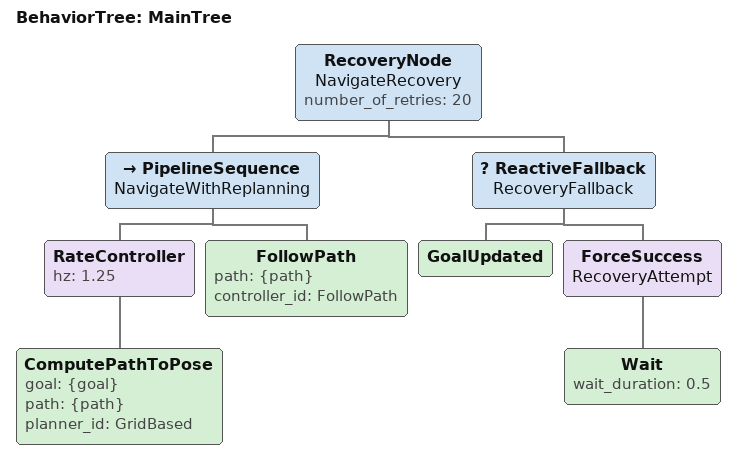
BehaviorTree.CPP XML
<?xml version="1.0" encoding="UTF-8"?>
<root BTCPP_format="3"
      main_tree_to_execute="MainTree">
  <BehaviorTree ID="MainTree">
    <RecoveryNode name="NavigateRecovery"
                  number_of_retries="20">
      <PipelineSequence name="NavigateWithReplanning">
        <RateController hz="1.25">
          <ComputePathToPose goal="{goal}"
                             path="{path}"
                             planner_id="GridBased"/>
        </RateController>
        <FollowPath path="{path}"
                    controller_id="FollowPath"/>
      </PipelineSequence>
      <ReactiveFallback name="RecoveryFallback">
        <GoalUpdated/>
        <ForceSuccess name="RecoveryAttempt">
          <Wait wait_duration="0.5"/>
        </ForceSuccess>
      </ReactiveFallback>
    </RecoveryNode>
  </BehaviorTree>

</root>
